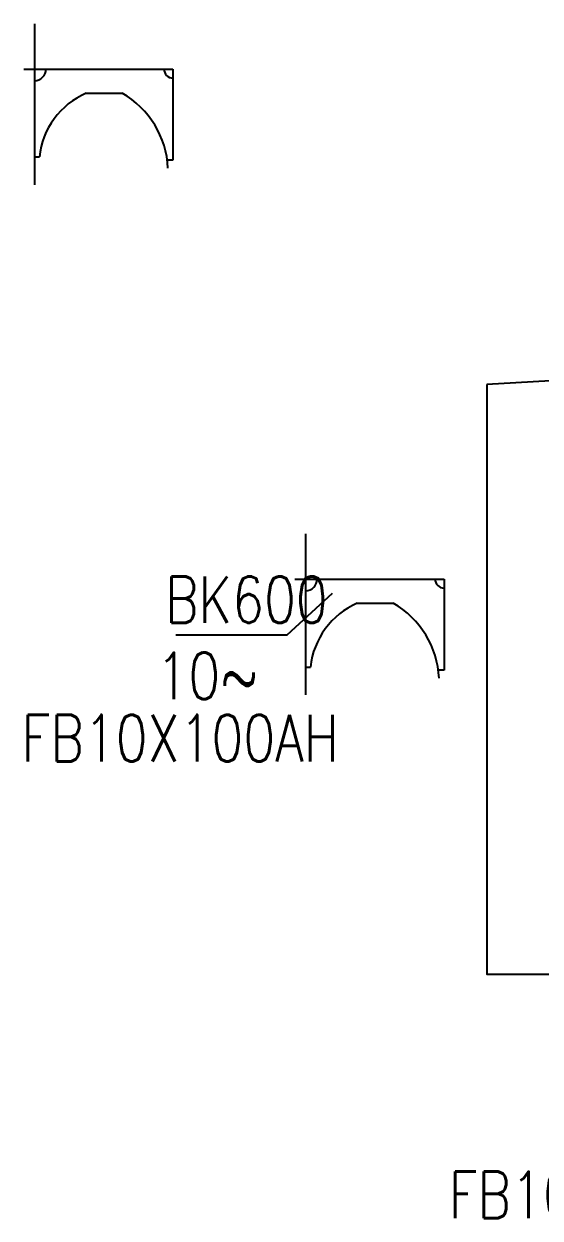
# Model space of a CAD drawing. Header units: millimetres. Extents: x -8154 to 2131, y 2597 to 6746.
# Drawn here: x -2414 to -749, y 2597 to 6445 of the extents above; entities that cross this region are included whole.
import ezdxf

# ---------------------------------------------------------------- set-up
doc = ezdxf.new("R2010")
doc.units = ezdxf.units.MM
doc.layers.add('100-TX1', color=7, linetype='Continuous')
doc.layers.add('待检测', color=7, linetype='Continuous')
doc.styles.add('JNRD_E1', font='romans.shx', dxfattribs={"width": 0.8})

msp = doc.modelspace()

# ---------------------------------------------------------------- linework, layer by layer
for p, q in [((-2379.459, 6445.398), (-2379.459, 5927.007)), ((-2413.703, 6299.538), (-1933.024, 6299.538)), ((-1933.024, 6299.538), (-1933.024, 6006.409)), ((-2212.911, 6221.893), (-2096.902, 6221.893)), ((-2379.459, 6016.41), (-2363.525, 6016.41)), ((-1933.024, 6006.409), (-1948.979, 6006.409)), ((-1505.31, 4801.713), (-1505.31, 4283.322)), ((-1539.554, 4655.852), (-1058.876, 4655.852)), ((-1058.876, 4655.852), (-1058.876, 4362.723)), ((-1564.973, 4476.652), (-1417.958, 4610.325)), ((-1338.762, 4578.207), (-1222.753, 4578.207)), ((-1923.468, 4476.652), (-1564.973, 4476.652)), ((-1505.31, 4372.725), (-1489.376, 4372.725)), ((-1058.876, 4362.723), (-1074.83, 4362.723))]:
    msp.add_line(p, q)
for centre, radius, start, end in [((-2379.459, 6299.538), 37.247, 270, 0), ((-1933.024, 6299.538), 28.764, 180, 270), ((-2112.796, 5990.571), 252.057, 113.402904, 174.116149), ((-2242.179, 5966.856), 293.512, 2.6431, 60.332676), ((-1505.31, 4655.852), 37.247, 270, 0), ((-1058.876, 4655.852), 28.764, 180, 270), ((-1238.647, 4346.886), 252.057, 113.402904, 174.116149), ((-1368.03, 4323.17), 293.512, 2.6431, 60.332676)]:
    msp.add_arc(centre, radius, start, end)
at = {"layer": '待检测'}
msp.add_lwpolyline([(-920.597, 5283.649), (-920.597, 3382.385), (1040.577, 3382.385), (1040.577, 5395.488), (-920.597, 5283.649)], dxfattribs=at)

# ---------------------------------------------------------------- texts
at = {"layer": '100-TX1', "color": 2, "linetype": 'Continuous', "style": 'JNRD_E1', "width": 0.8}
for s, p in [('BK600', (-1958.268, 4514.72)), ('10~', (-1986.431, 4269.2)), ('FB10X100AH', (-2421.034, 4068.593)), ('FB10X100AH', (-1043.232, 2596.566))]:
    msp.add_text(s, height=150, dxfattribs=at).set_placement(p)

doc.saveas('drawing.dxf')
